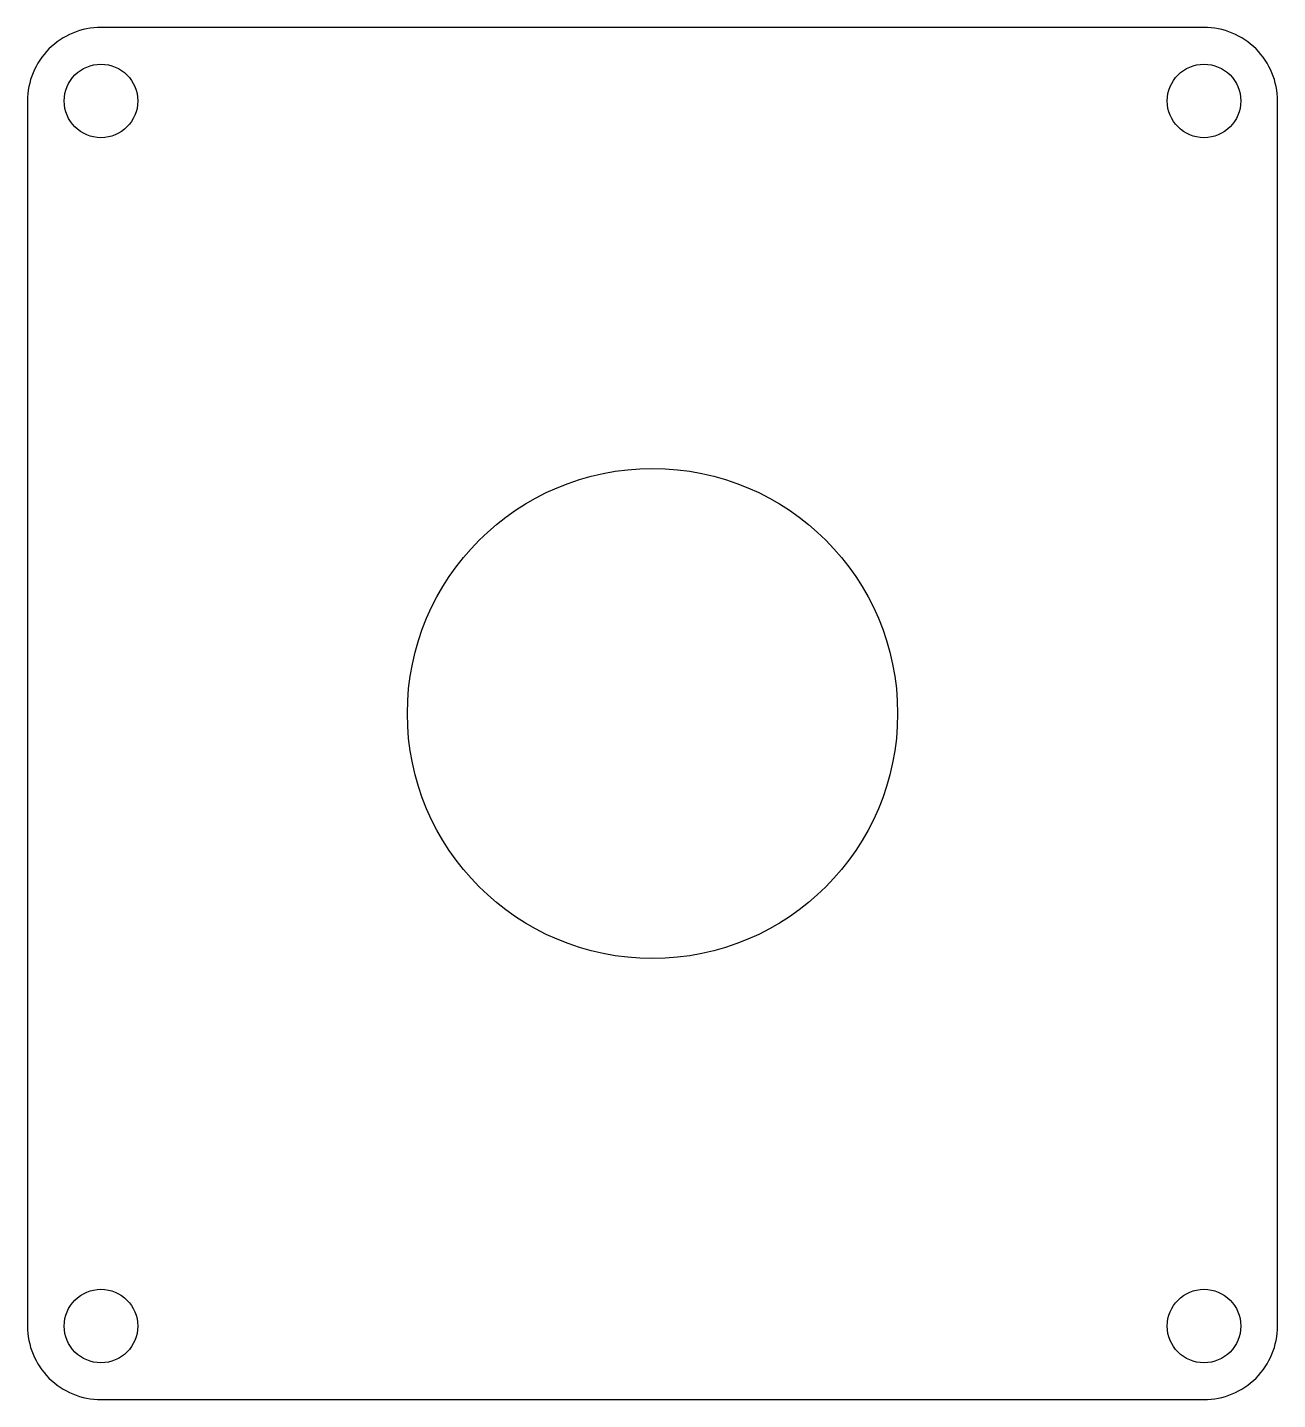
# Model space of a CAD drawing. Header units: millimetres. Extents: x -25.5 to 25.5, y -28 to 28.
import ezdxf

# ---------------------------------------------------------------- set-up
doc = ezdxf.new("R2010")
doc.units = ezdxf.units.MM

msp = doc.modelspace()

# ---------------------------------------------------------------- linework, layer by layer
msp.add_lwpolyline([(-25.5, -25, 0.414214), (-22.5, -28), (22.5, -28, 0.414214), (25.5, -25), (25.5, 25, 0.414214), (22.5, 28), (-22.5, 28, 0.414214), (-25.5, 25)], format="xyb", close=True)
for centre, radius in [((-22.5, 25), 1.5), ((22.5, 25), 1.5), ((0, 0), 10), ((-22.5, -25), 1.5), ((22.5, -25), 1.5)]:
    msp.add_circle(centre, radius)

doc.saveas('drawing.dxf')
